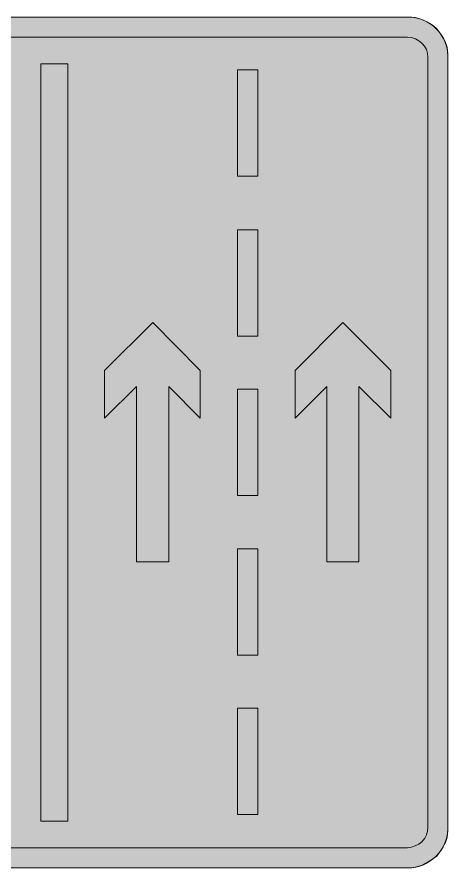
# Model space of a CAD drawing. Header units: metres. Extents: x 144 to 426, y 7 to 265.
# Drawn here: x 295 to 425.5, y 7.2 to 265 of the extents above; entities that cross this region are included whole.
import ezdxf

# ---------------------------------------------------------------- set-up
doc = ezdxf.new("R2010")
doc.units = ezdxf.units.M
for name, color, linetype, true_color in [('FILL_BLUE_0000FF', 7, 'Continuous', 0x0000ff), ('FILL_WHITE_FFFFFF', 7, 'Continuous', 0xffffff), ('STROKE_BLUE_0000FF', 7, 'Continuous', 0x0000ff)]:
    doc.layers.add(name, color=color, linetype=linetype, true_color=true_color)

msp = doc.modelspace()

# ---------------------------------------------------------------- hatches: boundary and pattern name
at = {"layer": 'FILL_BLUE_0000FF', "true_color": 0x0000ff}
h = msp.add_hatch(color=7, dxfattribs=at)
h.dxf.hatch_style = 1
h.paths.add_polyline_path([(419.4, 19.44), (419.36, 18.36), (419.04, 17.28), (418.46, 16.2), (417.6, 15.12), (416.68, 14.42), (415.62, 13.86), (414.45, 13.46), (413.28, 13.32), (156.06, 13.32), (154.88, 13.45), (153.77, 13.82), (152.72, 14.38), (151.74, 15.12), (150.93, 16.12), (150.37, 17.21), (150.04, 18.33), (149.94, 19.44), (149.94, 252.72), (150.04, 253.83), (150.37, 254.95), (150.93, 256.04), (151.74, 257.04), (152.66, 257.83), (153.72, 258.48), (154.89, 258.73), (156.06, 258.84), (413.28, 258.84), (414.49, 258.71), (415.64, 258.35), (416.7, 257.78), (417.6, 257.04), (418.41, 256.14), (418.97, 255.08), (419.3, 253.93), (419.4, 252.72), (419.4, 19.44)])
at = {"layer": 'FILL_WHITE_FFFFFF', "true_color": 0xffffff}
h = msp.add_hatch(color=7, dxfattribs=at)
h.dxf.hatch_style = 1
h.paths.add_polyline_path([(156.06, 7.2), (154.95, 7.26), (153.81, 7.45), (151.56, 8.1), (149.29, 9.32), (148.29, 10.02), (147.42, 10.8), (146.54, 11.78), (145.78, 12.8), (144.54, 14.94), (144.2, 16.12), (143.98, 17.26), (143.82, 19.44), (143.82, 252.72), (143.98, 254.97), (144.2, 256.11), (144.54, 257.22), (145.12, 258.37), (145.78, 259.43), (146.54, 260.41), (147.42, 261.36), (148.29, 262.24), (149.29, 262.98), (150.38, 263.59), (151.56, 264.06), (152.67, 264.5), (153.81, 264.78), (156.06, 264.96), (413.28, 264.96), (415.53, 264.78), (416.67, 264.5), (417.78, 264.06), (418.96, 263.59), (420.07, 262.98), (421.12, 262.24), (422.1, 261.36), (423.58, 259.43), (424.23, 258.37), (424.8, 257.22), (425.14, 256.11), (425.36, 254.97), (425.52, 252.72), (425.52, 19.44), (425.36, 17.26), (425.14, 16.12), (424.8, 14.94), (423.58, 12.8), (422.1, 10.8), (420.07, 9.32), (417.78, 8.1), (415.53, 7.45), (414.39, 7.26), (413.28, 7.2), (156.06, 7.2)])
h = msp.add_hatch(color=7, dxfattribs=at)
h.dxf.hatch_style = 1
h.paths.add_polyline_path([(310.32, 250.74), (310.32, 21.42), (302.22, 21.42), (302.22, 250.74), (310.32, 250.74)])
h = msp.add_hatch(color=7, dxfattribs=at)
h.dxf.hatch_style = 1
h.paths.add_polyline_path([(367.92, 248.94), (367.92, 216.72), (361.8, 216.72), (361.8, 248.94), (367.92, 248.94)])
h = msp.add_hatch(color=7, dxfattribs=at)
h.dxf.hatch_style = 1
h.paths.add_polyline_path([(367.92, 200.52), (367.92, 168.3), (361.8, 168.3), (361.8, 200.52), (367.92, 200.52)])
h = msp.add_hatch(color=7, dxfattribs=at)
h.dxf.hatch_style = 1
h.paths.add_polyline_path([(350.46, 143.46), (340.92, 153), (340.92, 99.9), (331.2, 99.9), (331.2, 153), (321.48, 143.46), (321.48, 157.86), (336.06, 172.44), (350.46, 157.86), (350.46, 143.46)])
h = msp.add_hatch(color=7, dxfattribs=at)
h.dxf.hatch_style = 1
h.paths.add_polyline_path([(408.24, 143.46), (398.52, 153), (398.52, 99.9), (388.8, 99.9), (388.8, 153), (379.26, 143.46), (379.26, 157.86), (393.66, 172.44), (408.24, 157.86), (408.24, 143.46)])
h = msp.add_hatch(color=7, dxfattribs=at)
h.dxf.hatch_style = 1
h.paths.add_polyline_path([(367.92, 152.28), (367.92, 120.06), (361.8, 120.06), (361.8, 152.28), (367.92, 152.28)])
h = msp.add_hatch(color=7, dxfattribs=at)
h.dxf.hatch_style = 1
h.paths.add_polyline_path([(367.92, 103.86), (367.92, 71.64), (361.8, 71.64), (361.8, 103.86), (367.92, 103.86)])
h = msp.add_hatch(color=7, dxfattribs=at)
h.dxf.hatch_style = 1
h.paths.add_polyline_path([(367.92, 55.62), (367.92, 23.4), (361.8, 23.4), (361.8, 55.62), (367.92, 55.62)])

# ---------------------------------------------------------------- linework, layer by layer
at = {"layer": 'FILL_BLUE_0000FF', "lineweight": 0, "true_color": 0x0000ff}
msp.add_lwpolyline([(156.06, 258.84), (413.28, 258.84), (414.49, 258.71), (415.64, 258.35), (416.7, 257.78), (417.6, 257.04), (418.41, 256.14), (418.97, 255.08), (419.3, 253.93), (419.4, 252.72), (419.4, 19.44), (419.36, 18.36), (419.04, 17.28), (418.46, 16.2), (417.6, 15.12), (416.68, 14.42), (415.62, 13.86), (414.45, 13.46), (413.28, 13.32), (156.06, 13.32)], dxfattribs=at)
at = {"layer": 'FILL_WHITE_FFFFFF', "lineweight": 0, "true_color": 0xffffff}
msp.add_lwpolyline([(156.06, 264.96), (413.28, 264.96), (415.53, 264.78), (416.67, 264.5), (417.78, 264.06), (418.96, 263.59), (420.07, 262.98), (421.12, 262.24), (422.1, 261.36), (423.58, 259.43), (424.23, 258.37), (424.8, 257.22), (425.14, 256.11), (425.36, 254.97), (425.52, 252.72), (425.52, 19.44), (425.36, 17.26), (425.14, 16.12), (424.8, 14.94), (423.58, 12.8), (422.1, 10.8), (420.07, 9.32), (417.78, 8.1), (415.53, 7.45), (414.39, 7.26), (413.28, 7.2), (156.06, 7.2)], dxfattribs=at)
for points in [[(310.32, 250.74), (310.32, 21.42), (302.22, 21.42), (302.22, 250.74)], [(367.92, 248.94), (367.92, 216.72), (361.8, 216.72), (361.8, 248.94)], [(367.92, 200.52), (367.92, 168.3), (361.8, 168.3), (361.8, 200.52)], [(350.46, 143.46), (340.92, 153), (340.92, 99.9), (331.2, 99.9), (331.2, 153), (321.48, 143.46), (321.48, 157.86), (336.06, 172.44), (350.46, 157.86)], [(408.24, 143.46), (398.52, 153), (398.52, 99.9), (388.8, 99.9), (388.8, 153), (379.26, 143.46), (379.26, 157.86), (393.66, 172.44), (408.24, 157.86)], [(367.92, 152.28), (367.92, 120.06), (361.8, 120.06), (361.8, 152.28)], [(367.92, 103.86), (367.92, 71.64), (361.8, 71.64), (361.8, 103.86)], [(367.92, 55.62), (367.92, 23.4), (361.8, 23.4), (361.8, 55.62)]]:
    msp.add_lwpolyline(points, close=True, dxfattribs=at)
at = {"layer": 'STROKE_BLUE_0000FF', "lineweight": 0, "true_color": 0x0000ff}
for points in [[(413.28, 264.96), (156.06, 264.96)], [(425.52, 252.72), (425.46, 253.98), (425.27, 255.21), (424.98, 256.39), (424.57, 257.52), (424.06, 258.59), (423.45, 259.6), (422.75, 260.54), (421.96, 261.4), (421.1, 262.19), (420.16, 262.89), (419.15, 263.5), (418.08, 264.01), (416.95, 264.42), (415.77, 264.71), (414.54, 264.9), (413.28, 264.96)], [(425.52, 19.44), (425.52, 252.72)], [(413.28, 7.2), (414.54, 7.26), (415.77, 7.45), (416.95, 7.76), (418.08, 8.18), (419.15, 8.7), (420.16, 9.32), (421.1, 10.03), (421.96, 10.82), (422.75, 11.7), (423.45, 12.64), (424.06, 13.65), (424.57, 14.72), (424.98, 15.84), (425.27, 17), (425.46, 18.21), (425.52, 19.44)], [(156.06, 7.2), (413.28, 7.2)]]:
    msp.add_lwpolyline(points, dxfattribs=at)

doc.saveas('drawing.dxf')
